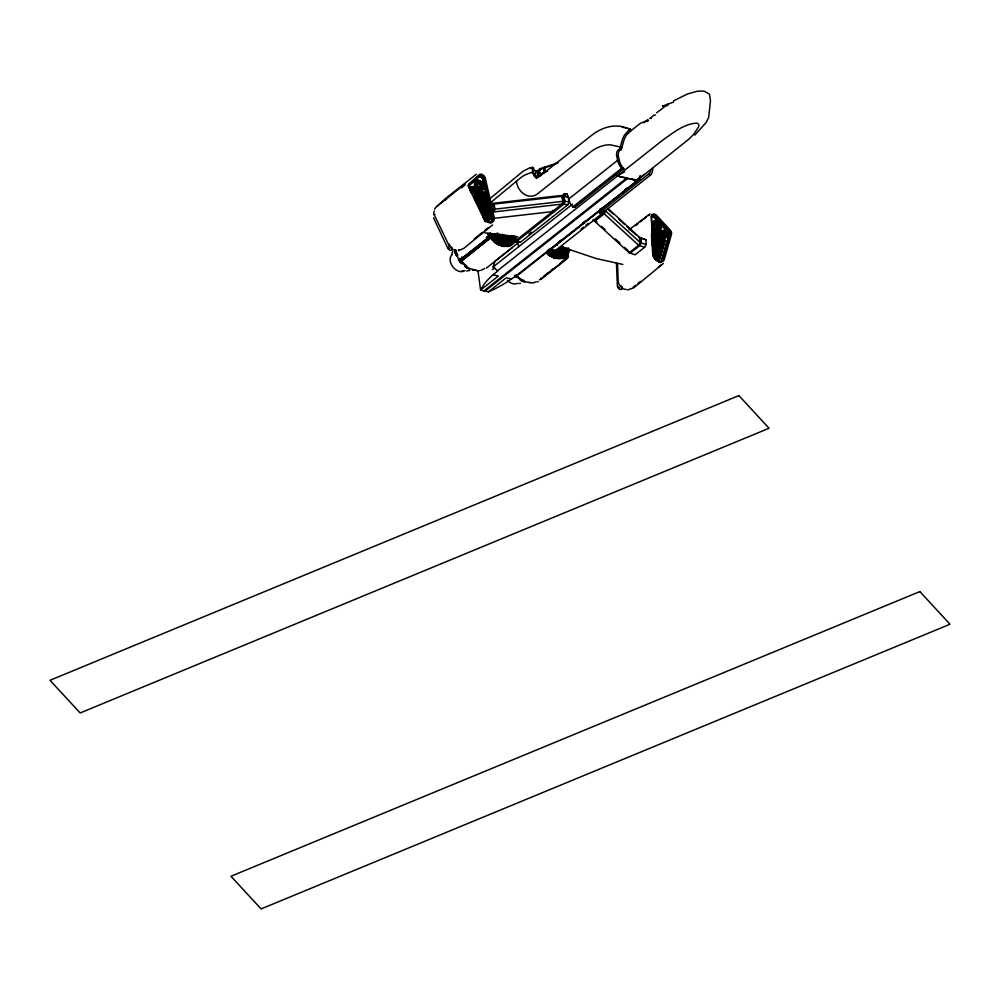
<?xml version="1.0" encoding="UTF-8"?>
<svg xmlns="http://www.w3.org/2000/svg" width="1000" height="1000" viewBox="0 0 1000 1000"><rect width="100%" height="100%" fill="white"/><g stroke="black" fill="none" stroke-linecap="round" stroke-linejoin="round"><path stroke-width="1.5" d="M656.425 232.763L656.188 258.125L656.65 232.85L654.05 234.013M653.7 222.65L653.15 223.2A4.325 2.988 51.4 0 0 653.2 226.85L653.725 227.85A4.438 3.062 51.4 0 0 656.325 229.875L657.588 230.162L657.375 231.05M661.7 234.05L661.688 233.938A2.263 1.562 51.4 0 0 664.675 236.4A2.263 1.562 51.4 0 0 664.338 233A2.263 1.562 51.4 0 0 661.712 233.95M499.8 236.537L499.913 234.75M532.737 169.688L532.987 168.812A9.537 1.3 72.9 0 1 533.725 169.462L532.737 169.762L533.2 172.875M655.5 244.85L655.8 240.438M658.312 233.475L656.838 258.438L658.538 233.575L655.987 234.438M660.175 235.55L657.513 258.663L660.175 235.55L657.663 236.462L658.863 235.5M659.463 224A5.562 3.837 51.4 0 1 660.863 227.787L660.713 228.95A5.562 3.837 51.4 0 1 657.525 231.088L656.338 230.812A5.562 3.837 51.4 0 1 651.85 225.75M479.862 270.538A20.925 14.512 51.7 0 1 477.15 270.788L468.363 268.2L460.662 261.562L461.45 260.963M482.488 187.562L482.3 187.725M658.475 243.25L658.988 240.238M661.525 237.512L658.138 258.875L661.737 237.625L659.25 238.738M459.55 258.812L459.588 260.138L489.825 236.462L487.812 233.375M568.688 248.538L566.688 254.475A1.913 1.325 30.2 0 1 567.487 255.375L567.65 257.7A4.763 3.425 51.1 0 1 566.788 258.925L541.163 279.188A3.962 2.85 51.1 0 1 539.45 279.688M569.862 249.587L568.038 254.475L566.688 254.475M525.15 281.475A23.413 12.737 -77.1 0 1 524.438 281.737A7.5 5.962 71.2 0 1 520.275 279.8L520.325 279.587A22.212 12.088 -77.1 0 0 520.662 279.462M471.463 187.725A3.025 2.087 51.3 0 1 475.525 190.725A3.025 2.087 51.3 0 1 472.225 192.325L471.637 191.938A3.025 2.087 51.3 0 1 470.588 189.125L470.725 188.525C478.713 182.913 475.062 200.425 470.725 188.525M663.2 239.025L658.737 258.8L663.425 239.163L660.987 240.2L663.425 239.163M649.95 118.562L653.45 115.575M627.15 134.15A16.475 12.9 -59.7 0 0 623.713 140.963L621.325 149.625A4.425 2.612 -83 0 0 618.362 156.012L619.35 160.538A11.325 7.85 51.7 0 0 623.812 168.575L621.65 168.312A13.15 9.113 51.7 0 1 617.638 160.325L616.65 155.8A4.425 2.612 -83 0 1 619.612 149.412L622.025 140.762A17.337 13.575 -59.7 0 1 624.975 134.45L629.95 128.963L631.188 129.887L627.137 134.137M659.638 251.438L662.013 243.113A2.862 1.975 51.4 0 0 662.087 242.463M665.163 237.738L665.45 236.737M662.188 231.5C657.45 233.363 671.2 241.688 664.887 232.288A3.025 2.087 51.4 0 0 661.4 233.55A3.025 2.087 51.4 0 0 665.337 236.8L665.812 236.525A3.025 2.087 51.4 0 0 666.2 234.175L663.562 230.787L661.95 230.787L660.638 232.475A3.987 2.75 51.4 0 0 665.05 237.775L665.812 237.638A3.987 2.75 51.4 0 0 666.95 234.175A3.987 2.75 51.4 0 0 663.538 230.763L664.388 231.125M567.562 256.663L567.487 255.375L566.25 255.225A18.162 12.588 51.7 0 1 556.688 258.275L552.737 257.087A18.613 12.912 51.7 0 1 546.112 252.6M469.938 268.45A22.438 5.312 -51.8 0 1 469.387 268.75A7.5 6.388 61.4 0 1 464.988 266.438L465.062 266.238A23.188 5.487 -51.8 0 0 466.238 265.55M469.375 268.762L469.45 268.55A10.962 9.325 61.4 0 1 469.062 268.45M566.85 257.575L566.812 257.675A3.175 2.288 51.1 0 1 566.512 258.137M451.525 254.55L452.775 251.425M492.887 211.825L494.1 209.013L493.312 205.362L492.038 204.9M493.975 204.112L495.087 209.137L493.875 211.938L562.125 204.1L563.337 201.287L562.225 196.275L560.288 195.575L492.038 203.412L493.975 204.112L562.225 196.275M563.288 203.1L564.062 201.312L563.237 197.587L561.9 197.125L563.225 203.088L516.325 240.225L514.65 240.375L514.1 237.9M514.025 241.825L516.438 241.625L563.8 204.175L565.013 201.363L563.9 196.35L561.962 195.65L568.062 196.85L569.175 201.863L567.962 204.675L520.6 242.125L514.025 241.825L513.1 236.938M625 177.438L627.612 178.438L485.062 291.125L480.588 290.062A102.625 48.837 -6.9 0 1 493.062 274.762L497.85 270.975L493.062 266.988L495.112 261.087L518.325 242.738M661.8 230.888L660.75 232.113M534.25 175.888L536.15 171.938L540.413 168.562L558.038 162.838M535.988 177.775L540.413 168.562M536.95 177.35L540.725 168.637M460.15 259.812L489.825 236.462M485.1 220.662L486.163 218.962L475.788 195.863L474.2 195.95M555.4 250.588L551.112 249.15L548.987 249.425L553.263 250.863L555.4 250.588L602.762 213.15L604.275 210.413M604.9 211.025L603.938 212.775L594.688 220.075L594.725 221.287L629.2 252.787L639.425 244.625L640.387 242.875L640.275 239.325L639.237 238.912M604.2 213.8L605.725 211.05L640.188 242.55L638.675 245.3L604.2 213.8L594.725 221.287M639.487 237.488L645.975 239.762L646.137 244.562L644.613 247.3L635.138 254.788L630.225 253.137L639.7 245.637L641.213 242.9L641.062 238.1L638.462 237.15M434.5 209.163L436.15 206.95L464.988 184.013M476.375 193.825L477.088 192.05A2.312 1.6 51.3 0 1 478.75 191.05L482.85 191.663L483.837 192.638M492.562 224.938L463.875 248.287L458.6 250.688M547.513 171.163L544.188 172.225L547.25 170.825M663.337 263.475L633.725 287.85L627.6 289.925M502.038 245.675C496.05 246.475 492.337 233.463 487.925 240.037M497.375 232.95L496.375 234.112L498.013 235.525L498.587 234L497.938 233.538M514.45 275.45A7.5 6.388 61.2 0 0 516.75 277.425L516.888 277.275A10.962 9.325 61.2 0 1 515.887 276.462M656.675 112.812L665.888 105.763M490.637 237.613L461.337 261.188M694.85 135.087L706.2 122.463L708.65 117.625L710.475 100.85L709.463 94.188L704.013 91.075L697.463 91.163L687.55 93.975L673.538 100.862M436.812 206.462L446.438 197.787L476.3 174.275M444.837 200.362L446.975 198.438M468.587 185.35L478.2 176.688A3.738 2.587 51.3 0 1 481.388 176.612A3.738 2.587 51.3 0 1 483.775 180L492.512 218.725A6.65 4.6 51.3 0 1 491.625 222.562M468.7 186.112L478.612 177.2M474.513 184.862A5.562 3.85 51.3 0 1 477.738 180.35A5.562 3.85 51.3 0 1 483.375 185.725A5.562 3.85 51.3 0 1 480.163 190.238L478.975 189.963A5.562 3.85 51.3 0 1 474.988 186.163L474.513 184.862L475.387 184.125L475.5 184.963A4.325 2.988 51.3 0 0 478.5 188.725A4.325 2.988 51.3 0 0 482.05 188.25M478.288 181.513L477.975 181.35A4.325 2.988 51.3 0 0 475.487 183.088M490.325 198.337L523.162 171.188L530.35 167.575M490.575 202.662L520.513 177.875A19.038 8.15 -13.2 0 1 526.737 174.225L533 171.912L535.55 177.037M462.962 262.613A22.212 3 -30.7 0 0 462.025 263.475L461.863 263.612A7.5 6.438 46.1 0 1 458.475 259.613L458.625 259.488A23.188 3.137 -30.7 0 1 459.6 258.587M567.487 255.325C563.938 259.3 557.987 259.2 553.4 257.213A19.462 13.5 51.7 0 1 546.475 252.537M462.875 259.25L462.575 259.5A23.338 3.162 -30.7 0 0 459.862 261.863L460.112 261.663A22.988 3.113 -30.7 0 1 462.788 259.325L463.562 258.712A10.962 7.638 51.7 0 1 462.788 257.65M462.362 257.413A7.5 5.225 51.7 0 0 463.638 259.225A7.5 5.138 51.9 0 1 463.338 258.888L463 259.163A20.263 14.05 51.7 0 1 461.425 257.038M461.375 187.875L464.975 184.988M476.55 193.15L477.95 192.2L476.887 193.238M475.312 194.513L477.388 191.812A2.312 1.6 51.3 0 1 479.05 190.812L482.3 191.125A1.775 1.225 51.3 0 1 483.975 192.138L489.988 219.013A3.5 2.413 51.3 0 1 487.987 220.812A3.5 2.413 51.3 0 1 484.913 218.762L474.712 197.662A3.4 2.35 51.3 0 1 475.725 194.137L475.988 194.1M474.263 196.2L477.163 195.05L486.825 219.35L477.163 195.05M479.975 193.538L482.837 192.725L489.15 219.175L482.837 192.725M480.188 193.562L481.163 192.575M474.113 239L482.512 232.262M484.913 230.338L488.512 227.45M470.625 189.025L472.463 186.775L474.938 188.225M629.025 229.788L649.912 213.875M635.588 225.637L638 223.713M640.4 221.788L646.425 216.988M654.262 234.1L656.65 232.85M656.2 234.537L658.538 233.575M666.2 234.175L666.188 233.25M659.463 238.85L661.737 237.625M633.188 287.188L635.6 285.262M638 283.337L640.413 281.413M658.45 267L660.863 265.075M536.55 172.675L540.812 169.3L555.487 163.988L555.4 163.325M536.85 177.625L543.812 172.113L544.538 172.525L544.8 167.075L544.438 172.125L537.238 177.8M537.513 177.387L543.975 172.288L547.225 170.975M487.7 240.212L460.688 261.562M497.137 234.913C500.487 237.087 510.763 238.6 499.15 235.938M496.5 235.787L501.05 237.688L504.95 237.763L504.438 238.162M627.737 133.262L640.238 123.413L645.788 121.062M498.975 236.788L498.475 237.188L501.562 238.25M643.85 122.875L647.487 120.013L648.4 120.213M561.325 196.2L563.75 194.275L565.45 194.488A5.962 3.513 -83 0 1 567.3 193.863M509.9 238.425A14.5 8.562 -83.1 0 0 515.275 237.488L516.4 236.6L512.487 235.963L511.375 236.85A14.312 8.45 -83.1 0 1 502.388 234.363M563.025 196.412L565.45 194.488M513.85 236.55L512.725 237.438A14.8 8.738 -83.1 0 1 504.062 235.863M515.188 236.762L514.05 237.662A14.863 8.787 -83.1 0 1 506.838 237.65M623.812 168.575L574.9 207.25L572.75 206.975A13.15 9.113 51.7 0 1 568.737 198.988L617.638 160.325M528.913 234.062L531.325 232.162M512.188 247.725L486.262 268.188M493.062 266.988L572.625 204.088M492.362 269.688L494.762 267.8M572.75 206.975L621.65 168.312M497.388 270.863L663.175 139.8C673.35 132.713 684.087 123.725 696.975 123.1L698.7 124.312L698.7 126.725L693.625 134.4L688.888 139.137L637 180.512L617.388 176L615.225 174.062M640.263 175.45A28.45 15.35 -0.3 0 1 636.7 180.438L626.5 178.175L483.95 290.875L488.413 291.863A102.625 47.938 -7.8 0 0 511.45 279L520.275 273.263L640.275 178.388L516.7 275.312M488.413 291.863L506.175 277.825L511.45 279M558.475 242.1L560.875 240.2M582.55 223.062L584.963 221.163M624.913 189.675L627.337 187.75M634.625 181.988L644.338 174.312M551.112 249.15L598.488 211.713L602.762 213.15M652.7 168.4A13.15 9.113 51.7 0 1 650.575 174.975L601.663 213.637L599.438 212.9L648.35 174.225A11.325 7.85 51.7 0 0 650.9 169.812M581.075 229.062L583.513 227.138M585.95 225.212L588.375 223.287M600.175 213.962L602.487 212.125L604.35 213.738M561.05 247.225L562.15 246.363L564.712 248.175L567.913 248.412M557.025 250.675L559.25 249.725L555.075 250.65M558.162 250.15L562.075 247.05L596.1 258.525L622.837 264.425M563.375 247.413L562.25 248.3A14.5 7.15 -71.4 0 1 558.125 249.562M564.712 248.175L563.575 249.075A14.863 7.325 -71.4 0 1 557.3 249.262M566.062 248.575L564.938 249.475A14.8 7.3 -71.4 0 1 558.688 249.662M567.35 248.6L566.237 249.488A14.312 7.05 -71.4 0 1 561.45 250.525M568.475 248.238L567.388 249.1A13.425 6.625 -71.4 0 1 563.575 250.275M543.925 276.012L548.638 272.288M550.988 270.425L553.35 268.562M560.413 262.975L566.312 258.325M653.7 115.388L655.55 114.925M463.787 184.812L464.45 184.312M478.312 177.438L479.1 176.838A3.075 2.125 51.3 0 1 483.025 179.175L491.975 218.612A5.987 4.138 51.3 0 1 490.3 222.712M471.025 188.05L471.763 187.488M433.512 217.787L447.875 248.475A3.237 2.237 51.3 0 0 452.425 249.35M650.1 118.225L651.137 118.45M538.362 281.462L537.575 281.863M654.388 231.875L658.25 232.55A1.775 1.225 51.4 0 1 660 234.025A5.425 3.75 51.4 0 0 662.35 237.438A2.862 1.975 51.4 0 1 664.412 241.2L659.388 258.7A2.95 2.037 51.4 0 1 657.1 259.3A2.95 2.037 51.4 0 1 654.9 256.9L653.85 231.625L655.062 231.4M456.388 250.263A7.163 4.95 51.3 0 1 449.35 246.088L450.075 245.637A6.538 4.513 51.3 0 0 452.362 248.1M481.6 192.075L482.362 191.625M648.238 215.613L649.488 214.913M662.237 231.65L664.675 231.1L665.188 232.05M504.15 237.013L504.837 236.637M434.45 211.1A4.363 3.013 51.3 0 0 434.15 214.613L448.537 244.513L449.275 244.025M434.212 214.775L435.012 214.475M531.025 168.575L531.663 168.337M536.337 281.837L532.663 283.012L524.025 281.588A20.925 14.512 51.7 0 1 515.625 275.6M532.337 168.113L533.337 167.812L533.725 169.462M532.625 170.575L538.6 170.85M673.562 102.125L662.85 106.025L665.662 105.838M461.112 261.15L466.512 266.038M459.175 249.7L458.512 249.838M667.738 105.388L662.85 106.025L665.2 105.738M481.275 192.413L488.713 219.513L481.275 192.413L479.888 192.675M475.788 195.863L486.163 218.962M469.787 270.413L466.463 270.988M518.85 283.538L520.438 283.3M503.413 234.887L500.175 234.537M503.137 235.1L499.225 234.462M457.6 254.587A22.212 10.462 -7.3 0 0 456.75 255.712L456.538 255.738A7.5 6.112 34.1 0 1 455 251.163L455.213 251.15A23.188 10.913 -7.3 0 1 455.425 250.85M495.087 209.137L563.337 201.287M493.7 218.363L552.65 211.588L552.362 210.338M654.388 222.25L655.925 222.425M480.462 191.45L482 191.363A1.775 1.225 51.3 0 1 483.675 192.375M478.263 193.6L487.45 219.438L478.263 193.6L475.425 194.363A3.4 2.35 51.3 0 0 474.412 197.913L484.613 219A3.5 2.413 51.3 0 0 487.688 221.05A3.5 2.413 51.3 0 0 489.688 219.25L483.713 192.438M479.475 192.288L488.1 219.525L479.475 192.288L477.738 192.2M555.575 250.25L557.537 250.275M471.675 186.725L472.463 186.775A3.975 2.75 51.3 0 0 469.837 189.65M654.862 232.35L653.65 232.288L655.088 232.425L655.625 257.55L655.088 232.425M563.9 196.35L568.062 196.85M565.013 201.363L569.175 201.863M563.8 204.175L567.962 204.675M490.6 203.713L492.987 204L494.1 209.013L491.712 208.725M484.625 232.838L517.675 236.825L513.763 239.913L516.325 240.225M516.438 241.625L520.6 242.125M621.938 147.438L610.375 144.812A72.875 42.962 -83 0 0 589.688 152.637L538.6 192.975C529.388 201.412 517.137 191.85 516.5 181.2M619.612 149.412L621.325 149.625M616.65 155.8L618.362 156.012M501.725 246.15L503.587 246.462A17.613 12.212 51.7 0 0 513.112 238.812M622.087 127.188L624.237 127.6M627.263 133.05L628.538 133.338M631.562 178.925L634.113 179.5M666.637 105.237L667.55 105.45M627.612 178.438L617.388 176A28.45 11.25 -13.8 0 1 624.663 171.85M536.15 171.938L540.475 172.975M537.938 173L542.112 174M493.062 274.762L498.35 276.025L480.588 290.062L478.075 271.525M535.513 177.025L538.038 177.113L540.138 175.912L593.725 133.7A95.288 56.175 -83 0 1 614.1 126.037L620.775 126.237L629.95 128.963M553.288 250.55L555.562 251.225A10.588 7.35 51.7 0 0 559.6 250.65M551.638 256.863L555.288 257.938A16.975 11.775 51.7 0 0 566.312 250.113M553.375 258.05L555.262 258.612M625.312 127.8L627.425 128.425M648.35 174.225L650.575 174.975M600 208.962L602.85 209.925M641.062 238.1L645.975 239.762M641.213 242.9L646.137 244.562M639.7 245.637L644.613 247.3M491.05 203.3L492.987 204M628.488 130.738L630.65 131.525M628.475 128.75L631.188 129.887M479.85 182.125L478 181.45L481.35 183.538A4.325 2.988 51.3 0 1 482.4 187.5L482.125 188.325A4.438 3.062 51.3 0 1 479.913 189.237L478.638 188.938L479.125 190M533.663 172.638L532.688 172.075L532.212 167.087L533.337 167.812M511.85 235.5L512.487 235.963M536.725 177.95C534.788 178.35 531.775 171.1 533.15 172.8M607.863 208.363L640.037 237.763L640.188 242.55M607.438 208.787L613.188 214.037M618.925 219.288L624.675 224.537M626.975 226.65L636.163 235.05M594.688 220.075L596.987 222.175M601.587 226.375L605.037 229.537M615.375 238.988L619.975 243.188M624.562 247.387L628.013 250.538M648.5 120.538L647.463 120.312L647.463 121.3M664.887 232.288L665.9 233.487M495.275 233.575L497.013 235.387M659.725 226.588L660.85 227.825M475.825 189.513L474.363 187.712M660.625 235.387L662.5 237.45A3.4 2.35 51.4 0 1 664.55 241.7L659.5 259.288A3.5 2.413 51.4 0 1 656.787 260A3.5 2.413 51.4 0 1 654.175 257.137L653.188 231.412A1.775 1.225 51.4 0 1 654.688 231.137L658.05 232.338A2.312 1.6 51.4 0 1 660.1 234.2M647.5 121.625L647.325 121.375A1.275 0.887 51.7 0 1 647.325 120.138M487.7 233.75L489.65 236.737M459.588 260.138L457.475 256.887L455.062 249.675M568.038 254.475L568.488 256.625A4.625 3.212 30.2 0 1 567.675 257.8L542.05 278.062A3.887 2.7 30.2 0 1 541.575 278.35M475.575 189.05L476.05 189.95A3.975 2.75 51.3 0 1 472.8 193.475L471.962 192.975A3.975 2.75 51.3 0 1 470.1 190.562M449.338 246.025L448.537 244.513M448.162 247.2L448.638 248.113M472.1 192.213L472.663 193.4M483.062 217.062L468.612 187.162A4.075 2.812 51.3 0 1 468.888 183.875L479.637 174.375A4.338 3 51.3 0 1 485.2 177.675L494.237 217.438A7.25 5.012 51.3 0 1 490.875 222.738A7.25 5.012 51.3 0 1 483.762 218.5L483.062 217.062A6.625 4.575 51.3 0 0 489.675 222.45A6.625 4.575 51.3 0 0 493.387 217.575L484.65 178.85A3.713 2.562 51.3 0 0 482.287 175.487A3.713 2.562 51.3 0 0 479.113 175.562L469.5 184.237A3.438 2.375 51.3 0 0 468.762 187.387M502.525 235.175L503.338 237.125M456.737 253.238L457.688 255.525M554.038 210.413L554.325 211.663M517.4 240.825L518.713 246.713M568.737 198.988L568.275 196.912A5.962 3.513 -83 0 0 563.75 194.275M501.25 235.15L501.613 237.087M474.938 269.925L474.975 270.3A23.338 12.725 -77 0 0 475.325 270.175M475.337 270.287A7.5 5.962 71.3 0 1 472.8 269.85L472.775 269.613A10.962 8.7 71.3 0 0 475.637 269.887M653.225 223.125L656.213 222.5A4.325 2.988 51.4 0 1 659.7 226.438L659.837 227.425A4.325 2.988 51.4 0 1 657.688 230A4.325 2.988 51.4 0 1 653.775 227.8M651.475 233.975L651.862 244.75M617.587 264.55L618.212 281.55A7.163 4.938 51.4 0 0 626.2 289.5M616.413 262.975L617.413 286.688A3.237 2.237 51.4 0 0 619.837 289.325A3.237 2.237 51.4 0 0 622.337 288.663M630.188 251.925L630.225 253.137M629.163 251.588L629.2 252.787M593.25 219.438L593.288 220.637M667.938 104.5A1.35 1.062 69.9 0 0 667.6 104.288A1.35 1.062 69.9 0 0 666.625 105.237M477.287 186.462A1.825 1.262 51.3 0 1 477.825 184.15A1.825 1.262 51.3 0 1 479.85 186.462A1.825 1.262 51.3 0 1 477.6 186.825M476.538 183.525A2.938 2.025 51.3 0 1 480.2 184.225A2.938 2.025 51.3 0 1 480.213 187.987A2.938 2.025 51.3 0 1 476.562 185.987M485.438 221.788A5.987 4.138 51.3 0 1 484.288 220.763M473.1 192.488A2.263 1.562 51.3 0 1 470.962 189.338A2.263 1.562 51.3 0 1 473.963 189.488A2.263 1.562 51.3 0 1 473.562 192.512M479.275 191.325A1.775 1.225 51.3 0 0 477.837 192.075A5.425 3.75 51.3 0 1 476.262 194.575A2.862 1.975 51.3 0 0 475.1 197.6L485.262 218.588A2.95 2.037 51.3 0 0 487.85 220.325A2.95 2.037 51.3 0 0 489.538 218.812M478.8 177.075A3.075 2.125 51.3 0 1 482.738 179.425L491.675 218.85A5.987 4.138 51.3 0 1 490.875 222.312M471.55 189.75A1.35 0.938 51.3 0 1 473.475 190.637A1.35 0.938 51.3 0 1 472.375 191.825M471.838 191.425A1.35 0.938 51.3 0 1 471.463 190.837M449.35 248.875A2.025 1.4 51.3 0 1 448.963 248.525M574.9 207.25A11.325 7.85 51.7 0 1 574.338 206.675M464.75 270.538A10.113 7.013 51.7 0 1 452.975 267.025A10.113 7.013 51.7 0 1 452.15 254.725M464.062 270.675A10.113 7.013 51.7 0 1 462.113 270.938M507.713 239.638A12.512 8.675 51.7 0 1 503.288 241.038L500.637 240.613A12.512 8.675 51.7 0 1 491.9 233.5M509.538 238.412A13.15 9.113 51.7 0 1 503.325 241.713L500.55 241.262A13.15 9.113 51.7 0 1 491.362 233.787M509.875 238.925A13.787 9.562 51.7 0 1 503.363 242.387L500.45 241.912A13.787 9.562 51.7 0 1 490.225 233.05M510.213 239.45A14.425 10 51.7 0 1 503.4 243.075L500.35 242.575A14.425 10 51.7 0 1 489.65 233.3M510.55 239.963A15.062 10.45 51.7 0 1 503.438 243.75L500.25 243.225A15.062 10.45 51.7 0 1 489.087 233.538M510.887 240.475A15.7 10.888 51.7 0 1 503.475 244.425L500.163 243.888A15.7 10.888 51.7 0 1 488.512 233.787M512.35 238.012A16.337 11.325 51.7 0 1 503.512 245.1L500.062 244.537A16.337 11.325 51.7 0 1 488.638 235.25M512.725 238.412A16.975 11.775 51.7 0 1 503.55 245.775L499.963 245.2A16.975 11.775 51.7 0 1 493.963 242.062M489.8 237.963A16.975 11.775 51.7 0 1 488.1 235.538M488.837 238.725A18.25 12.663 51.7 0 1 487.438 236.8M513.5 239.213A18.25 12.663 51.7 0 1 507.137 246.65M506.912 237.812A10.588 7.35 51.7 0 1 503.175 239.013L500.938 238.637A10.588 7.35 51.7 0 1 494.588 234.125M507.175 238.425A11.225 7.788 51.7 0 1 503.212 239.688L500.838 239.3A11.225 7.788 51.7 0 1 494.113 234.513M507.45 239.025A11.863 8.225 51.7 0 1 503.25 240.362L500.737 239.95A11.863 8.225 51.7 0 1 493.638 234.9M505.05 238.062A9.95 6.9 51.7 0 1 503.125 238.325L501.025 237.987A9.95 6.9 51.7 0 1 495.075 233.75M513.875 239.613A18.9 13.1 51.7 0 1 512.587 243.062M511.938 244.037A18.9 13.1 51.7 0 1 510.35 245.688M487.938 239.45A20.263 14.05 51.7 0 1 486.388 237.312M488.675 238.863A18.9 13.1 51.7 0 1 487.225 236.863M514.2 239.363A18.9 13.1 51.7 0 1 510.662 245.438M510.112 235.912A13.425 7.938 -83.1 0 1 502.25 234.475M507.5 235.487A12.212 7.212 -83.1 0 1 503.075 234.688M516.325 236.925A13.738 8.113 -83.1 0 1 512.9 238.113M514.812 239.275A18.613 12.912 51.7 0 1 505.15 246.125M515.188 241.425A19.462 13.5 51.7 0 1 506.087 246.325L501.275 245.512A18.162 12.588 51.7 0 1 494.8 242.15M484.462 268.425A20.925 14.512 51.7 0 1 481.125 270.212M493.587 241.163A18.162 12.588 51.7 0 1 490.3 237.738M462.025 263.488A10.962 9.4 46.1 0 1 461.025 262.625M460.4 261.988A10.962 9.4 46.1 0 1 458.625 259.488M461.875 263.612A22.438 3.038 -30.7 0 1 463.075 262.5M458.475 259.613A23.413 3.162 -30.7 0 1 459.738 258.463M455.7 253.463A22.988 10.825 -7.3 0 1 456.575 252.3M456.488 252.037A23.338 10.987 -7.3 0 0 455.35 253.5L455.7 253.463A10.962 8.925 34.1 0 0 456.75 255.712M455.475 252.688A10.962 8.925 34.1 0 1 455.213 251.15M456.538 255.738A22.438 10.562 -7.3 0 1 457.388 254.6M455.012 251.175A23.413 11.025 -7.3 0 1 455.425 250.588M467.45 267.512A22.988 5.438 -51.8 0 1 467.163 267.663L467.05 268A23.363 5.525 -51.8 0 0 467.925 267.5M468.675 268.325A10.962 9.325 61.4 0 1 466.8 267.462M466.438 267.25A10.962 9.325 61.4 0 1 465.062 266.238M466.488 265.55A23.413 5.537 -51.8 0 1 465 266.438M475.625 269.662A22.988 12.537 -77 0 1 474.938 269.913M473.862 269.438A23.413 12.763 -77 0 1 472.8 269.837M473.125 269.488A23.188 12.637 -77 0 1 472.775 269.6M622.212 287.025A6.538 4.513 51.4 0 1 621.013 285.825M660.612 239.762A2.862 1.975 51.4 0 1 661.45 240.662M654.587 225.15A1.825 1.262 51.4 0 1 656.725 225.912A1.825 1.262 51.4 0 1 656.75 228.088A1.825 1.262 51.4 0 1 654.625 227.325M660.387 262.575A6.65 4.588 51.4 0 0 662.588 259.775L669.638 235.012A3.475 2.4 51.4 0 0 667.975 231.287L655.387 217.5A3.738 2.575 51.4 0 0 651.625 215.987M651.475 216.838A3.075 2.125 51.4 0 1 654.475 217.237L668.263 232.213A2.812 1.95 51.4 0 1 669.1 234.737L661.675 260.6A5.987 4.138 51.4 0 1 658.938 262.213M651.65 216.8A3.075 2.125 51.4 0 1 654.175 217.475L667.962 232.463A2.812 1.95 51.4 0 1 668.8 234.975L661.375 260.837A5.987 4.138 51.4 0 1 658.637 262.45M652.262 222.362A5.562 3.837 51.4 0 1 658.5 222.913M662.412 233.65A1.35 0.938 51.4 0 1 663.975 234.075A1.35 0.938 51.4 0 1 664.137 235.725A1.35 0.938 51.4 0 1 662.575 235.3M619.637 288.225A2.025 1.4 51.4 0 1 618.85 287.575M618.55 287.137A2.025 1.4 51.4 0 1 618.35 286.675M602.05 207.825A11.325 7.85 51.7 0 1 599.438 212.9M603.062 211.6A13.15 9.113 51.7 0 1 601.663 213.637M517.475 283.35A10.113 7.013 51.7 0 1 507.337 280.35M565.538 249.363A15.7 10.888 51.7 0 1 555.35 256.6L551.975 255.6A15.7 10.888 51.7 0 1 546.575 252.037M565.925 249.737A16.337 11.325 51.7 0 1 555.312 257.262L551.812 256.225A16.337 11.325 51.7 0 1 546.188 252.525M550.425 256.288A16.975 11.775 51.7 0 1 548.05 254.825M566.825 249.25A17.613 12.212 51.7 0 1 559.95 258.45M567.212 249.587A18.25 12.663 51.7 0 1 562.2 258.3M567.612 249.913A18.9 13.1 51.7 0 1 567.212 252.512M566.85 253.713A18.9 13.1 51.7 0 1 565.075 256.788M566.888 250.175A18.587 12.888 51.7 0 1 566.5 252.738M566.138 253.9A18.587 12.888 51.7 0 1 565.075 256.012M563.913 250.025A13.787 9.562 51.7 0 1 555.425 254.587L552.463 253.7A13.787 9.562 51.7 0 1 547.725 250.575M564.288 250.487A14.425 10 51.7 0 1 555.4 255.25L552.3 254.338A14.425 10 51.7 0 1 547.337 251.062M564.65 250.95A15.062 10.45 51.7 0 1 555.375 255.925L552.137 254.963A15.062 10.45 51.7 0 1 546.962 251.55M561.712 250.575A11.863 8.225 51.7 0 1 555.513 252.562L552.962 251.812A11.863 8.225 51.7 0 1 550.45 250.387M562.013 251.137A12.512 8.675 51.7 0 1 555.475 253.238L552.8 252.438A12.512 8.675 51.7 0 1 548.5 249.613M562.325 251.7A13.15 9.113 51.7 0 1 555.45 253.912L552.625 253.075A13.15 9.113 51.7 0 1 548.112 250.087M559.825 251.287A11.225 7.788 51.7 0 1 555.538 251.9L553.125 251.188A11.225 7.788 51.7 0 1 550.75 249.838M559.388 250.012A9.95 6.9 51.7 0 1 555.588 250.55M567.925 249.662A18.9 13.1 51.7 0 1 562.737 258.688M560.788 250.175A14.312 7.05 -71.4 0 1 560.188 249.675M557.35 245.4A11.225 5.537 -71.4 0 1 556.725 245.475M568.312 248.35A12.212 6.025 -71.4 0 1 566.163 249.375M560.237 247.75A13.738 6.775 -71.4 0 1 559.425 248.137M541.225 278.488A3.887 2.7 30.2 0 1 540.45 278.637M523.013 280.3A19.95 13.838 51.7 0 1 516.062 275.087M530.075 282.525A7.5 5.288 73.5 0 1 529.113 282.525M523.387 280.438A22.988 12.512 -77.1 0 1 522.35 280.837L522.263 281.2A23.338 12.7 -77.1 0 0 524.025 280.438M523.413 281.262A10.962 8.713 71.2 0 1 520.325 279.587M520.962 279.55A22.438 12.212 -77.1 0 1 520.275 279.788M515.312 275.462A23.338 5.487 -51.9 0 1 514.738 275.788L514.963 275.538A10.962 9.325 61.2 0 0 515.262 275.863M518.237 276.525A23.413 5.513 -51.9 0 1 516.75 277.413M518.05 276.588A23.188 5.45 -51.9 0 1 516.9 277.262M651.35 215.95L652.663 253.925A7.25 5.012 51.4 0 0 657.675 261.163A7.25 5.012 51.4 0 0 664.075 260.038L671.575 233.912A4.075 2.812 51.4 0 0 670.375 230.287L656.35 215.075A4.338 3 51.4 0 0 651.35 215.95M663.688 258.525L663.688 258.663A6.625 4.575 51.4 0 1 658.138 261.25A6.625 4.575 51.4 0 1 652.85 254.312L651.513 217.288A3.713 2.562 51.4 0 1 653.1 214.825A3.713 2.562 51.4 0 1 656.488 216.412L669.087 230.2A3.438 2.375 51.4 0 1 670.738 233.912L663.688 258.663M544.163 167.325L543.925 172.512L544.163 167.325M664.85 241.462L659.8 259.05A3.5 2.413 51.4 0 1 657.087 259.762A3.5 2.413 51.4 0 1 654.475 256.9L653.487 231.175A1.775 1.225 51.4 0 1 654.987 230.9L658.35 232.1A2.312 1.6 51.4 0 1 660.387 233.962L662.8 237.213A3.4 2.35 51.4 0 1 664.85 241.462M544.788 167.2L544.237 168.025L544.788 167.2M738.888 395.6L50 680.3L80.162 712.962L769.038 428.263L738.888 395.6M919.837 591.575L230.963 876.263L261.112 908.925L950 624.237L919.837 591.575M660.138 227.188L660 226.2A4.325 2.988 51.4 0 0 656.05 222.125A4.325 2.988 51.4 0 0 653 224.613L653.138 225.6A4.325 2.988 51.4 0 0 657.087 229.675A4.325 2.988 51.4 0 0 660.138 227.188M482.825 186.375L482.7 185.387A4.325 2.988 51.3 0 0 478.762 181.287A4.325 2.988 51.3 0 0 475.675 183.738L475.8 184.725A4.325 2.988 51.3 0 0 479.738 188.825A4.325 2.988 51.3 0 0 482.825 186.375M471.675 190.287A1.35 0.938 51.3 0 0 473.488 191.637A1.35 0.938 51.3 0 0 473.15 189.575A1.35 0.938 51.3 0 0 471.675 190.287M476.613 185.075A2.938 2.025 51.3 0 0 480.675 187.662A2.938 2.025 51.3 0 0 479.562 183.15A2.938 2.025 51.3 0 0 476.613 185.075M477.2 185.4A1.825 1.262 51.3 0 0 479.725 187.013A1.825 1.262 51.3 0 0 479.038 184.2A1.825 1.262 51.3 0 0 477.2 185.4M474.812 184.625A5.562 3.85 51.3 0 0 482.512 189.55A5.562 3.85 51.3 0 0 480.412 180.987A5.562 3.85 51.3 0 0 474.812 184.625M470.138 189.4A3.975 2.75 51.3 0 0 475.487 193.35A3.975 2.75 51.3 0 0 474.475 187.312A3.975 2.75 51.3 0 0 470.138 189.4M471.225 189.913A2.263 1.562 51.3 0 0 474.275 192.162A2.263 1.562 51.3 0 0 473.7 188.713A2.263 1.562 51.3 0 0 471.225 189.913M662.475 234.15A1.35 0.938 51.4 0 0 664.237 235.613A1.35 0.938 51.4 0 0 664.038 233.588A1.35 0.938 51.4 0 0 662.475 234.15M653.637 226.175A2.938 2.025 51.4 0 0 657.712 228.738A2.938 2.025 51.4 0 0 656.562 224.213A2.938 2.025 51.4 0 0 653.637 226.175M653.938 225.938A2.938 2.025 51.4 0 0 658 228.5A2.938 2.025 51.4 0 0 656.862 223.975A2.938 2.025 51.4 0 0 653.938 225.938M654.525 226.25A1.825 1.262 51.4 0 0 657.05 227.85A1.825 1.262 51.4 0 0 656.338 225.037A1.825 1.262 51.4 0 0 654.525 226.25M652.15 225.512A5.562 3.837 51.4 0 0 659.862 230.375A5.562 3.837 51.4 0 0 657.688 221.8A5.562 3.837 51.4 0 0 652.15 225.512M660.913 233.1A3.975 2.737 51.4 0 0 666.1 237.387A3.975 2.737 51.4 0 0 665.512 231.438A3.975 2.737 51.4 0 0 660.913 233.1M662.013 233.713A2.263 1.562 51.4 0 0 664.975 236.163A2.263 1.562 51.4 0 0 664.638 232.763A2.263 1.562 51.4 0 0 662.013 233.713"/></g></svg>
